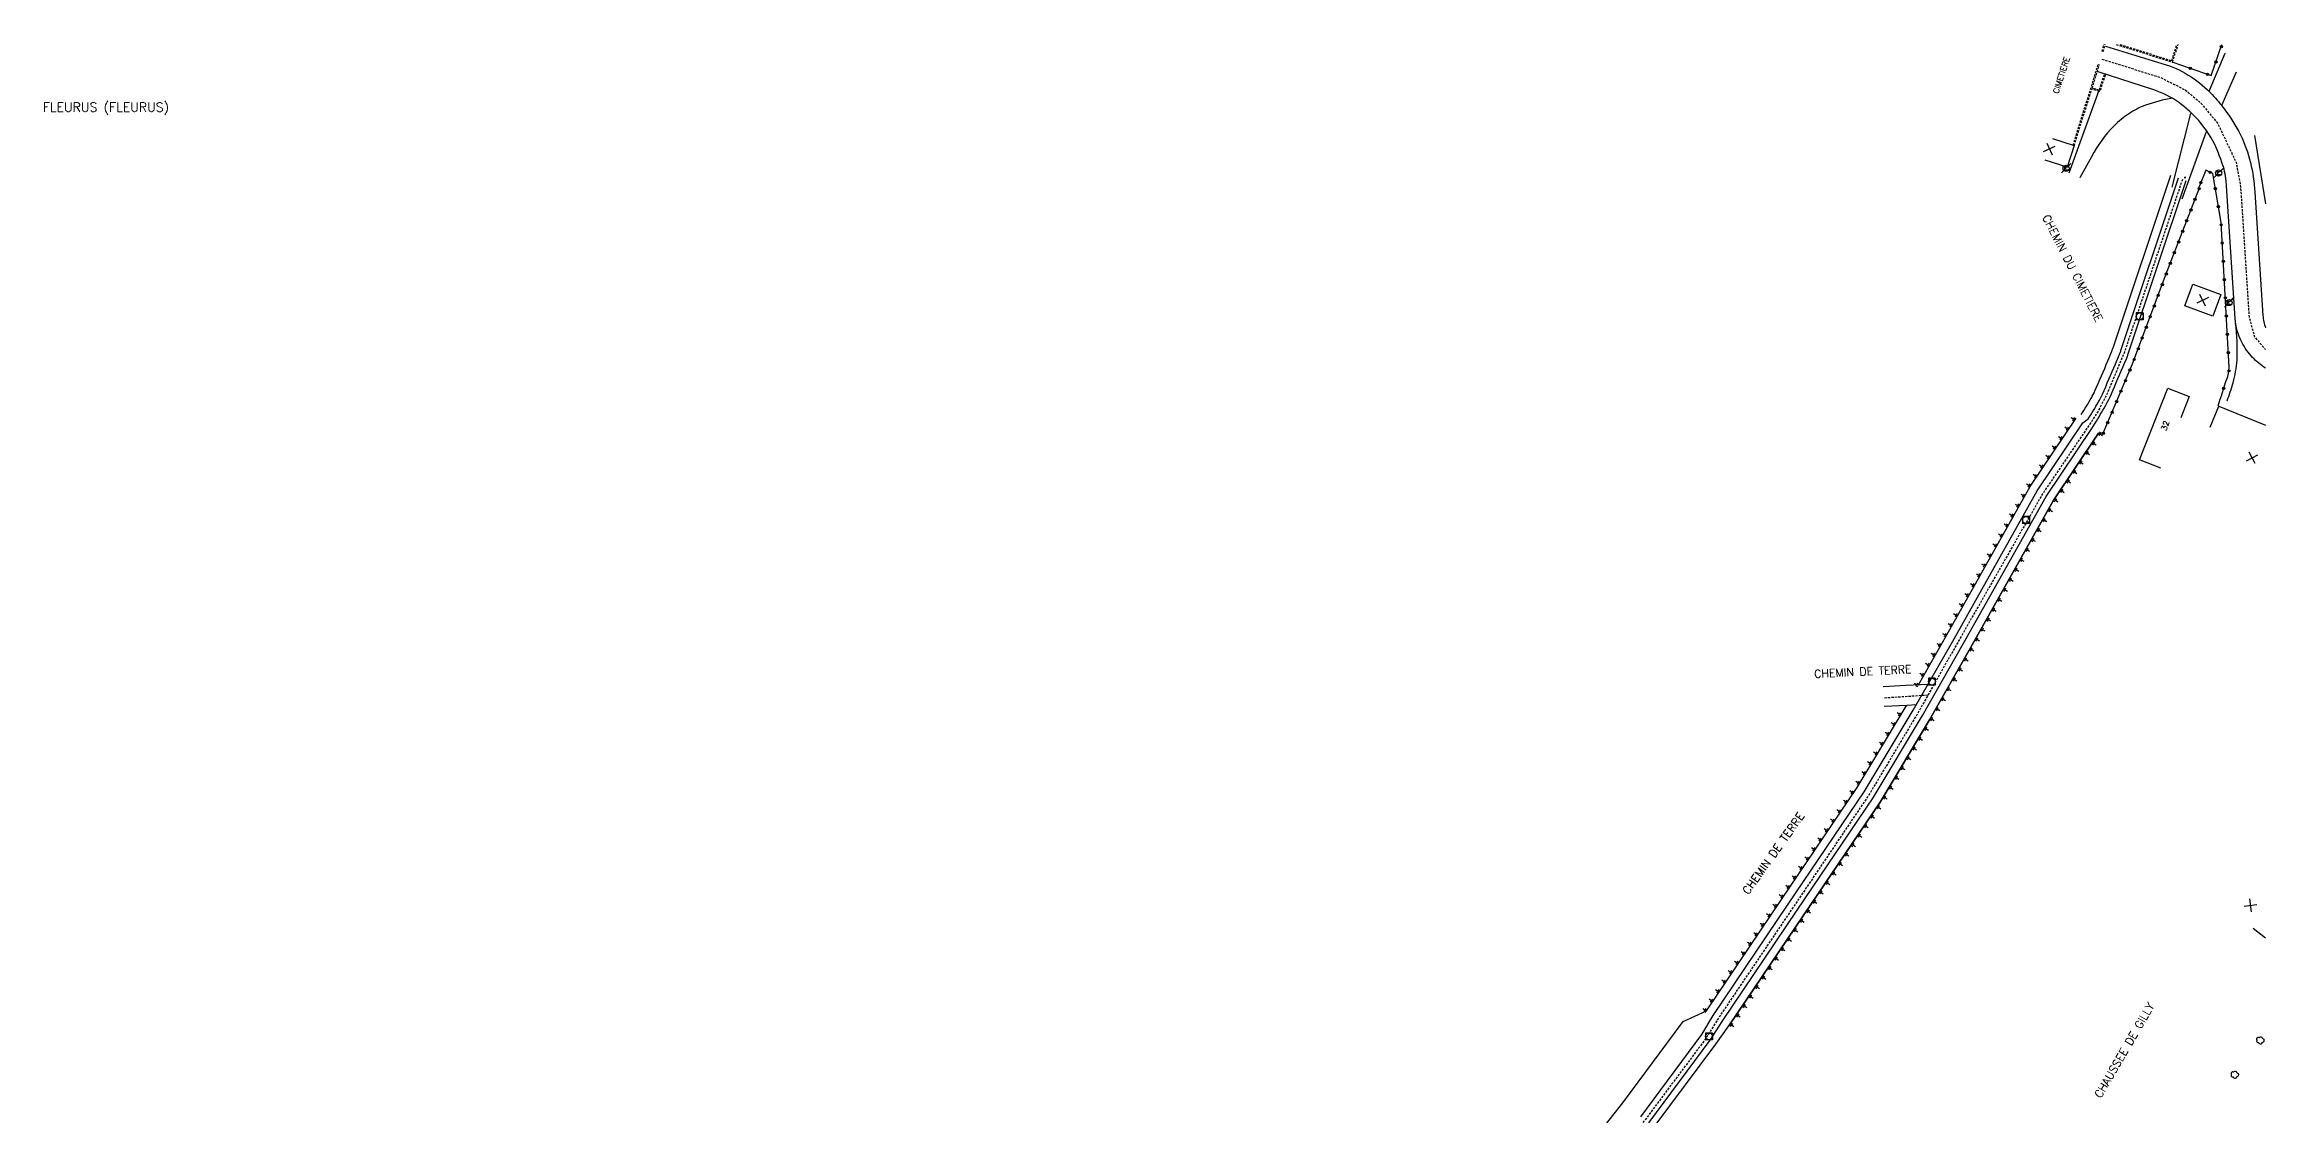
# Model space of a CAD drawing. Header units: millimetres. Extents: x 160000 to 161000, y 126000 to 127000.
# Drawn here: x 160514.2 to 161000, y 126765.8 to 127000 of the extents above; entities that cross this region are included whole.
import ezdxf
from ezdxf.enums import TextEntityAlignment as Align

# ---------------------------------------------------------------- set-up
doc = ezdxf.new("R2010")
doc.units = ezdxf.units.MM
doc.linetypes.add('DASHED', pattern=[0.75, 0.5, -0.25])
doc.layers.get('0').update_dxf_attribs({"linetype": 'CONTINUOUS'})
for name, color, linetype in [('W0001', 6, 'DASHED'), ('W0008', 7, 'CONTINUOUS'), ('W0100', 7, 'CONTINUOUS'), ('W0112', 1, 'DASHED'), ('W0211', 2, 'CONTINUOUS'), ('W0300', 7, 'CONTINUOUS'), ('W0302', 3, 'CONTINUOUS'), ('W0322', 7, 'CONTINUOUS'), ('W0420', 7, 'CONTINUOUS'), ('W0471', 7, 'CONTINUOUS'), ('W0980', 7, 'CONTINUOUS'), ('W0984', 7, 'CONTINUOUS'), ('W0989', 7, 'CONTINUOUS'), ('W0991', 7, 'CONTINUOUS')]:
    doc.layers.add(name, color=color, linetype=linetype)
doc.styles.get("Standard").update_dxf_attribs({"font": 'romans.shx', "width": 0.85})

# ---------------------------------------------------------------- blocks, each defined once
blk = doc.blocks.new('t991o')
at = {"color": 0, "linetype": 'Continuous'}
for p, q in [((-1, 1), (1, -1)), ((-1, -1), (1, 1))]:
    blk.add_line(p, q, dxfattribs=at)
blk = doc.blocks.new('t322o')
at = {"color": 0, "linetype": 'Continuous'}
for radius in [0.25, 0.15]:
    blk.add_circle((0, 0), radius, dxfattribs=at)
blk = doc.blocks.new('T471')
for p, q in [((-0.333334, 0.333334), (-0.333334, -0.333334)), ((-0.333334, 0.333334), (0.333334, 0.333334)), ((-0.333334, 0), (0, 0)), ((0.500001, 0.500001), (1.000002, 1.000002)), ((-0.500001, -0.500001), (-1.000002, -1.000002)), ((-0.333334, -0.333334), (0.333334, -0.333334))]:
    blk.add_line(p, q)
blk.add_ellipse((0, 0), major_axis=(0.471405, 0.471405), ratio=1, start_param=5.4977871438, end_param=11.780972451)
blk = doc.blocks.new('T300')
for p, q in [((-0.8, 0.51), (-0.86, 0.34)), ((-0.86, 0.34), (-0.86, 0.17)), ((-0.86, 0.17), (-0.74, 0.06)), ((-0.69, 0.63), (-0.8, 0.51)), ((-0.8, -0.06), (-0.74, 0.06)), ((-0.74, 0.06), (-0.69, 0.11)), ((-0.57, 0.69), (-0.69, 0.63)), ((-0.46, 0.69), (-0.57, 0.69)), ((-0.29, 0.63), (-0.46, 0.69)), ((-0.29, 0.63), (-0.17, 0.74)), ((-0.23, 0.57), (-0.29, 0.63)), ((-0.17, 0.74), (-0.06, 0.8)), ((-0.06, 0.8), (0.06, 0.8)), ((0.06, 0.8), (0.23, 0.74)), ((0.23, 0.74), (0.34, 0.63)), ((0.34, 0.63), (0.4, 0.51)), ((0.46, 0.46), (0.34, 0.46)), ((0.4, 0.51), (0.4, 0.46)), ((0.57, 0.4), (0.46, 0.46)), ((0.57, 0.4), (0.69, 0.29)), ((0.69, 0.29), (0.74, 0.17)), ((0.74, 0.06), (0.69, -0.17)), ((0.74, 0.17), (0.74, 0.06)), ((-0.8, -0.17), (-0.8, -0.06)), ((-0.8, -0.23), (-0.8, -0.17)), ((-0.74, -0.34), (-0.8, -0.23)), ((-0.69, -0.4), (-0.74, -0.34)), ((-0.51, -0.46), (-0.69, -0.4)), ((-0.4, -0.46), (-0.51, -0.46)), ((-0.4, -0.46), (-0.34, -0.46)), ((-0.34, -0.46), (-0.34, -0.4)), ((-0.34, -0.51), (-0.34, -0.46)), ((-0.29, -0.63), (-0.34, -0.51)), ((-0.17, -0.74), (-0.29, -0.63)), ((-0.06, -0.8), (-0.17, -0.74)), ((0.06, -0.8), (-0.06, -0.8)), ((0.17, -0.74), (0.06, -0.8)), ((0.23, -0.69), (0.17, -0.74)), ((0.29, -0.46), (0.23, -0.46)), ((0.29, -0.63), (0.23, -0.69)), ((0.46, -0.4), (0.29, -0.46)), ((0.34, -0.51), (0.29, -0.63)), ((0.34, -0.51), (0.34, -0.46)), ((0.57, -0.34), (0.46, -0.4)), ((0.63, -0.29), (0.57, -0.34)), ((0.69, -0.17), (0.63, -0.29))]:
    blk.add_line(p, q)
blk = doc.blocks.new('t211o')
at = {"color": 0, "linetype": 'Continuous'}
for p, q in [((-0.29, 0.5), (-0.29, 0)), ((0, 1), (0, 0)), ((0.29, 0.5), (0.29, 0))]:
    blk.add_line(p, q, dxfattribs=at)
blk = doc.blocks.new('T420')
for p, q in [((0.75, 0.75), (-0.75, 0.75)), ((-0.75, 0.75), (-0.75, -0.75)), ((0.75, 0.75), (0.75, -0.75)), ((0.75, -0.75), (-0.75, -0.75))]:
    blk.add_line(p, q)
blk.add_ellipse((0, 0), major_axis=(-0.53, 0.53), ratio=1, start_param=3.926991, end_param=10.210176)

msp = doc.modelspace()

# ---------------------------------------------------------------- linework, layer by layer
at = {"layer": 'W0001', "flags": 128}
for points in [[(160964.19, 126996.79), (160976.93, 126992.79), (160982.43, 126990.05), (160985.81, 126987.22), (160989.54, 126982.7), (160993.57, 126974.14), (160994.52, 126968.93), (160996.39, 126940.34), (160997.57, 126936.01), (161000, 126933.2)], [(160981.81, 126970.45), (160969.13, 126932.66), (160965.07, 126923), (160963.3, 126919.61), (160961.56, 126916.92), (160951.23, 126901.65), (160932.89, 126869.53), (160923.91, 126853.62), (160913.23, 126835.75), (160880.56, 126787.28), (160877.51, 126782.39), (160864.31, 126764.69), (160846.68, 126742.32), (160840.75, 126734.97), (160821.82, 126713.29), (160802.76, 126691.29), (160789.39, 126674.37), (160769.58, 126648.73), (160756.64, 126633.55), (160741.53, 126616.38), (160728.82, 126602.78), (160708.59, 126580.75), (160695.63, 126566.92), (160682.27, 126552.42)], [(160926.14, 126857.58), (160916.67, 126856.95)]]:
    msp.add_lwpolyline(points, dxfattribs=at)
at = {"layer": 'W0008', "flags": 128}
for points in [[(160965, 126999.59), (160978.29, 126995.52, -0.0715), (160983.73, 126992.89, -0.0579), (160988.35, 126989.01, -0.0284), (160990.94, 126985.87, -0.0458), (160994.51, 126980.21, -0.0548), (160996.7, 126974.12, -0.0436), (160997.66, 126967.68), (160999.42, 126940.66, 0.081321), (161000, 126937.95, 0.1432)], [(161000, 126929.13, -0.065168), (160997.16, 126931.5, -0.0701), (160994.79, 126934.82, -0.1013), (160993.36, 126940.02), (160991.38, 126970.17, 0.0661), (160990.43, 126974.17, 0.0474), (160988.13, 126979.52, 0.0764), (160983.27, 126985.43, 0.0281), (160981.14, 126987.2, 0.0796), (160975.57, 126990.05), (160963.37, 126993.99), (160963.37, 126993.99)], [(160979.67, 126988.2, 0.0442), (160973.71, 126986.7, 0.0547), (160970.07, 126984.81, 0.0491), (160966.88, 126982.21, 0.0707), (160961.91, 126975.38), (160959.34, 126970.77), (160959.34, 126970.77)], [(160863.36, 126765.34), (160876.69, 126783.34), (160879.19, 126787.49), (160895.59, 126811.84), (160912.2, 126836.4), (160922.95, 126854.3), (160931.85, 126869.94), (160950.05, 126902.3), (160960.05, 126917.21), (160961.22, 126918.05, 0.011173), (160963.45, 126921.76, 0.025681), (160964.3, 126923.44, 0.002626), (160967.17, 126930.05, 0.008167), (160968.05, 126932.19, 0.008559), (160968.18, 126932.53, 0.003997), (160968.43, 126933.26), (160980.98, 126970.79)], [(160865.09, 126764.01), (160878.48, 126782.11), (160881.12, 126786.2), (160897.51, 126810.54), (160914.16, 126835.15), (160924.95, 126853.13), (160933.87, 126868.8), (160952.03, 126901.09), (160961.98, 126915.92), (160962.7, 126917.11, 0.011173), (160964.97, 126920.89, 0.025681), (160965.9, 126922.73, 0.002626), (160968.79, 126929.36, 0.008167), (160969.69, 126931.55, 0.008559), (160969.84, 126931.94, 0.003997), (160970.09, 126932.7), (160982.65, 126970.23)], [(160991.59, 126921.99, 0.0186), (160992.9, 126925.97, 0.0482), (160993.77, 126930.88, 0.0431), (160993.44, 126939.03), (160993.44, 126939.03)]]:
    msp.add_lwpolyline(points, format="xyb", dxfattribs=at)
for points in [[(160987.64, 126989.76), (160991.14, 126998.08), (160991.14, 126998.08)], [(160993.55, 126993.94), (160990.41, 126986.78), (160990.41, 126986.78)], [(160957.05, 126971.89), (160963.57, 126989.97), (160963.57, 126989.97)], [(160983.57, 126984.91), (160979.46, 126968.79), (160979.46, 126968.79)], [(160981.77, 126966.18), (160987.08, 126980.96), (160987.08, 126980.96)], [(160926.16, 126859.93), (160921.31, 126859.69), (160916.32, 126859.44)], [(160923.62, 126855.47), (160921.53, 126855.36), (160916.54, 126855.11)]]:
    msp.add_lwpolyline(points, dxfattribs=at)
at = {"layer": 'W0100', "flags": 128}
for points in [[(160953.37, 126979.43), (160958.12, 126977.86), (160956.57, 126973.14), (160951.82, 126974.7), (160951.82, 126974.7)], [(160977.09, 126907.24), (160972.44, 126909.07), (160978.61, 126924.76), (160983.32, 126922.92), (160981.5, 126918.26)], [(160987.9, 126916.2), (160989.8, 126920.83), (161000, 126916.64)], [(160997.29, 126806.61), (161000, 126804.51)]]:
    msp.add_lwpolyline(points, dxfattribs=at)
msp.add_lwpolyline([(160982.34, 126942.76), (160984.07, 126947.51), (160990.23, 126945.26), (160988.49, 126940.52)], close=True, dxfattribs=at)
at = {"layer": 'W0112'}
for p, q in [((160964.27, 126998.49), (160964.66, 127000)), ((160964.51, 126998.43), (160964.92, 127000)), ((160967.31, 127000), (160979.66, 126996.12)), ((160968.14, 127000), (160979.5, 126996.43)), ((160979.5, 126996.43), (160980.62, 127000)), ((160979.66, 126996.12), (160980.88, 127000)), ((160957.89, 126977.94), (160963.4, 126995.61)), ((160962.05, 126990.44), (160963.64, 126995.53)), ((160964.67, 126993.33), (160963.57, 126989.97)), ((160964.9, 126993.26), (160963.73, 126989.66)), ((160958.12, 126977.86), (160961.98, 126990.2)), ((160963.73, 126989.66), (160961.98, 126990.2)), ((160963.57, 126989.97), (160962.05, 126990.44))]:
    msp.add_line(p, q, dxfattribs=at)
for points in [[(160964.51, 126998.43), (160964.27, 126998.49)], [(160963.4, 126995.61), (160963.64, 126995.53)], [(160964.67, 126993.33), (160964.9, 126993.26)], [(160957.89, 126977.94), (160958.12, 126977.86)]]:
    msp.add_lwpolyline(points, dxfattribs=at)
at = {"layer": 'W0112', "flags": 128}
msp.add_lwpolyline([(160982.28, 126970.91, 1.023033), (160982.47, 126970.86, 0.977486)], format="xyb", close=True, dxfattribs=at)
at = {"layer": 'W0211', "flags": 128}
for points in [[(160997.57, 126980.07), (161000, 126965.1)], [(160963.48, 126914.91), (160953.57, 126900.14), (160935.45, 126867.91), (160926.51, 126852.22), (160915.69, 126834.18), (160899.01, 126809.53), (160882.62, 126785.19)], [(160924.05, 126859.82), (160930.3, 126870.82), (160948.54, 126903.24), (160958.57, 126918.2)], [(160877.71, 126788.49), (160894.11, 126812.84), (160910.7, 126837.36), (160921.41, 126855.2), (160921.5, 126855.36)]]:
    msp.add_lwpolyline(points, dxfattribs=at)
at = {"layer": 'W0302', "flags": 128}
msp.add_lwpolyline([(160959.7, 126919.01, 0.011173), (160961.89, 126922.65, 0.025681), (160962.65, 126924.17, 0.002626), (160965.52, 126930.76, 0.008167), (160966.38, 126932.85, 0.008559), (160966.48, 126933.13, 0.003997), (160966.72, 126933.83), (160979.28, 126971.36)], format="xyb", dxfattribs=at)
for points in [[(160882.62, 126785.19), (160899.01, 126809.53), (160915.69, 126834.18), (160926.51, 126852.22), (160935.45, 126867.91), (160953.57, 126900.14), (160963.48, 126914.91)], [(160924.05, 126859.82), (160930.3, 126870.82), (160948.54, 126903.24), (160958.57, 126918.2)], [(160877.71, 126788.49), (160894.11, 126812.84), (160910.7, 126837.36), (160921.41, 126855.2), (160921.5, 126855.36)], [(160694.59, 126574.79), (160704.74, 126585.53), (160724.37, 126607.01), (160737.18, 126620.58), (160752.11, 126637.47), (160764.68, 126652.33), (160784.63, 126678.23), (160798, 126695.13), (160817.2, 126717.23), (160835.97, 126738.86), (160841.85, 126746.08), (160859.43, 126768.34), (160872.61, 126786.16), (160877.71, 126788.49)], [(160700.88, 126568.85), (160711.07, 126579.65), (160730.71, 126601.12), (160743.57, 126614.75), (160758.65, 126631.81), (160771.41, 126646.9), (160791.44, 126672.91), (160804.66, 126689.61), (160823.73, 126711.56), (160842.59, 126733.3), (160848.6, 126740.66), (160866.3, 126763.09), (160879.73, 126781.24), (160882.62, 126785.19)]]:
    msp.add_lwpolyline(points, dxfattribs=at)
at = {"layer": 'W0322', "flags": 128}
for points in [[(160979.74, 126996.1), (160988.12, 126993.2), (160990.46, 127000)], [(160964.51, 126914.9), (160970.91, 126930.1), (160978.13, 126949.41), (160985.54, 126968.62)]]:
    msp.add_lwpolyline(points, dxfattribs=at)
msp.add_lwpolyline([(160989.64, 126920.92, -0.0049), (160991.51, 126926.75, 0.0945), (160992.02, 126929.26), (160990.26, 126961.06), (160988.46, 126971.73), (160986.9, 126972.46), (160985.42, 126968.68)], format="xyb", dxfattribs=at)

# ---------------------------------------------------------------- block references
at = {"layer": 'W0211'}
for p, rotation in [((160958.32, 126917.82), 56.15276412496499), ((160955.53, 126913.67), 56.15276412496499), ((160956.93, 126915.75), 56.15276412496499), ((160963.48, 126914.91), 236.1527641249905), ((160952.75, 126909.52), 56.15276412496499), ((160954.14, 126911.59), 56.15276412496499), ((160959.3, 126908.68), 236.1527641249905), ((160960.69, 126910.76), 236.1527641249905), ((160962.09, 126912.83), 236.1527641249905), ((160948.57, 126903.29), 56.15276412496499), ((160949.96, 126905.36), 56.15276412496499), ((160951.36, 126907.44), 56.15276412496499), ((160956.52, 126904.53), 236.1527641249905), ((160957.91, 126906.6), 236.1527641249905), ((160946.12, 126898.93), 60.64642489816875), ((160947.34, 126901.11), 60.64642489816875), ((160953.73, 126900.38), 236.1527641249905), ((160955.12, 126902.45), 236.1527641249905), ((160943.66, 126894.57), 60.64642489816875), ((160944.89, 126896.75), 60.64642489816875), ((160950.04, 126893.85), 240.6464248981457), ((160951.26, 126896.03), 240.6464248981457), ((160952.49, 126898.21), 240.6464248981457), ((160941.21, 126890.22), 60.64642489816875), ((160942.44, 126892.4), 60.64642489816875), ((160947.59, 126889.49), 240.6464248981457), ((160948.81, 126891.67), 240.6464248981457), ((160937.54, 126883.68), 60.64642489816875), ((160938.76, 126885.86), 60.64642489816875), ((160939.99, 126888.04), 60.64642489816875), ((160945.13, 126885.13), 240.6464248981457), ((160946.36, 126887.31), 240.6464248981457), ((160935.09, 126879.32), 60.64642489816875), ((160936.31, 126881.5), 60.64642489816875), ((160942.68, 126880.78), 240.6464248981457), ((160943.91, 126882.96), 240.6464248981457), ((160932.64, 126874.96), 60.64642489816875), ((160933.86, 126877.14), 60.64642489816875), ((160940.23, 126876.42), 240.6464248981457), ((160941.46, 126878.6), 240.6464248981457), ((160930.18, 126870.61), 60.35029763265077), ((160931.41, 126872.78), 60.64642489816875), ((160936.56, 126869.88), 240.6464248981457), ((160937.78, 126872.06), 240.6464248981457), ((160939.01, 126874.24), 240.6464248981457), ((160927.71, 126866.26), 60.35029763265077), ((160928.95, 126868.43), 60.35029763265077), ((160934.09, 126865.53), 240.3502976326991), ((160935.33, 126867.7), 240.3502976326991), ((160924, 126859.74), 60.35029763265077), ((160925.24, 126861.92), 60.35029763265077), ((160926.47, 126864.09), 60.35029763265077), ((160931.62, 126861.18), 240.3502976326991), ((160932.86, 126863.36), 240.3502976326991), ((160929.15, 126856.84), 240.3502976326991), ((160930.38, 126859.01), 240.3502976326991), ((160918.96, 126851.11), 59.01895227595067), ((160920.24, 126853.25), 59.01895227595067), ((160925.39, 126850.35), 239.018952275882), ((160926.67, 126852.49), 240.3502976326991), ((160927.91, 126854.67), 240.3502976326991), ((160916.38, 126846.82), 59.01895227595067), ((160917.67, 126848.96), 59.01895227595067), ((160922.82, 126846.06), 239.018952275882), ((160924.11, 126848.2), 239.018952275882), ((160912.52, 126840.39), 59.01895227595067), ((160913.81, 126842.53), 59.01895227595067), ((160915.1, 126844.68), 59.01895227595067), ((160920.24, 126841.77), 239.018952275882), ((160921.53, 126843.92), 239.018952275882), ((160909.88, 126836.15), 55.92147140568498), ((160911.24, 126838.25), 59.01895227595067), ((160917.67, 126837.49), 239.018952275882), ((160918.96, 126839.63), 239.018952275882), ((160907.08, 126832.01), 55.92147140568498), ((160908.48, 126834.08), 55.92147140568498), ((160913.64, 126831.16), 235.9214714057191), ((160915.04, 126833.23), 235.9214714057191), ((160916.38, 126835.34), 239.018952275882), ((160902.88, 126825.79), 55.92147140568498), ((160904.28, 126827.86), 55.92147140568498), ((160905.68, 126829.94), 55.92147140568498), ((160910.84, 126827.02), 235.9214714057191), ((160912.24, 126829.09), 235.9214714057191), ((160900.08, 126821.65), 55.92147140568498), ((160901.48, 126823.72), 55.92147140568498), ((160908.04, 126822.88), 235.9214714057191), ((160909.44, 126824.95), 235.9214714057191), ((160897.27, 126817.51), 55.92147140568498), ((160898.68, 126819.58), 55.92147140568498), ((160903.84, 126816.67), 235.9214714057191), ((160905.24, 126818.74), 235.9214714057191), ((160906.64, 126820.81), 235.9214714057191), ((160893.08, 126811.3), 56.04346054547364), ((160894.47, 126813.37), 55.92147140568498), ((160895.87, 126815.44), 55.92147140568498), ((160901.04, 126812.53), 235.9214714057191), ((160902.44, 126814.6), 235.9214714057191), ((160890.28, 126807.15), 56.04346054547364), ((160891.68, 126809.22), 56.04346054547364), ((160898.24, 126808.38), 236.0434605454696), ((160899.64, 126810.46), 235.9214714057191), ((160887.49, 126803), 56.04346054547364), ((160888.89, 126805.08), 56.04346054547364), ((160894.05, 126802.16), 236.0434605454696), ((160895.44, 126804.24), 236.0434605454696), ((160896.84, 126806.31), 236.0434605454696), ((160883.3, 126796.78), 56.04346054547364), ((160884.7, 126798.85), 56.04346054547364), ((160886.09, 126800.93), 56.04346054547364), ((160891.26, 126798.02), 236.0434605454696), ((160892.65, 126800.09), 236.0434605454696), ((160880.51, 126792.63), 56.04346054547364), ((160881.9, 126794.71), 56.04346054547364), ((160887.07, 126791.79), 236.0434605454696), ((160888.46, 126793.87), 236.0434605454696), ((160889.86, 126795.94), 236.0434605454696), ((160877.71, 126788.49), 56.04346054547364), ((160879.11, 126790.56), 56.04346054547364), ((160884.27, 126787.65), 236.0434605454696), ((160885.67, 126789.72), 236.0434605454696), ((160882.88, 126785.57), 236.0434605454696)]:
    msp.add_blockref('t211o', p, dxfattribs=dict(at, rotation=rotation))
at = {"layer": 'W0300'}
for p in [(160998.9, 126782), (160993.31, 126774.48)]:
    msp.add_blockref('T300', p, dxfattribs=at)
at = {"layer": 'W0322'}
for p, rotation in [((160989.14, 126996.17), 70.95263424001588), ((160990.3, 126999.52), 70.95263424001588), ((160983.52, 126994.79), 340.9529391955356), ((160987.3, 126993.48), 340.9529391955356), ((160987.88, 126972), 154.9513177878786), ((160985.47, 126968.43), 68.91127581127168), ((160985.84, 126969.75), 248.5936412412019), ((160989.02, 126968.41), 99.56862223344794), ((160983.67, 126963.77), 68.91127581127168), ((160984.57, 126966.1), 68.91127581127168), ((160989.68, 126964.47), 99.56862223344794), ((160981.87, 126959.1), 68.91127581127168), ((160982.77, 126961.44), 68.91127581127168), ((160990.29, 126960.51), 93.17780457467542), ((160979.17, 126952.11), 68.91127581127168), ((160980.07, 126954.44), 68.91127581127168), ((160980.97, 126956.77), 68.91127581127168), ((160990.51, 126956.52), 93.17780457467542), ((160990.73, 126952.53), 93.17780457467542), ((160977.39, 126947.43), 69.5016413037825), ((160978.27, 126949.77), 68.91127581127168), ((160990.95, 126948.53), 93.17780457467542), ((160975.64, 126942.75), 69.5016413037825), ((160976.51, 126945.09), 69.5016413037825), ((160991.17, 126944.54), 93.17780457467542), ((160973.89, 126938.07), 69.5016413037825), ((160974.76, 126940.41), 69.5016413037825), ((160991.39, 126940.54), 93.17780457467542), ((160972.14, 126933.38), 69.5016413037825), ((160973.01, 126935.72), 69.5016413037825), ((160991.62, 126936.55), 93.17780457467542), ((160970.33, 126928.72), 67.15529891757865), ((160971.26, 126931.04), 69.5016413037825), ((160991.84, 126932.56), 93.17780457467542), ((160991.98, 126928.56), 83.35225647985233), ((160968.39, 126924.11), 67.15529891757865), ((160969.36, 126926.42), 67.15529891757865), ((160990.85, 126924.74), 72.032122093468), ((160966.45, 126919.51), 67.15529891757865), ((160967.42, 126921.81), 67.15529891757865), ((160964.51, 126914.9), 67.15529891757865), ((160965.48, 126917.2), 67.15529891757865)]:
    msp.add_blockref('t322o', p, dxfattribs=dict(at, rotation=rotation))
at = {"layer": 'W0420'}
for p in [(160972.46, 126940.49), (160947.6, 126895.92), (160927.01, 126860.56), (160878.27, 126782.9)]:
    msp.add_blockref('T420', p, dxfattribs=at)
at = {"layer": 'W0471'}
for p in [(160956.38, 126972.91), (160989.73, 126971.86), (160992.02, 126943.51)]:
    msp.add_blockref('T471', p, dxfattribs=at)
at = {"layer": 'W0991'}
for p, rotation in [((160952.72, 126977.13), 340.1152100670124), ((160997.09, 126909.51), 72.85715799461278), ((160996.72, 126811.59), 52.14328086209553)]:
    msp.add_blockref('t991o', p, dxfattribs=dict(at, rotation=rotation))
at = {"layer": 'W0991', "extrusion": (0, 0, -1), "rotation": 20.06499972973341}
msp.add_blockref('t991o', (-160986.25, 126944), dxfattribs=at)

# ---------------------------------------------------------------- texts
at = {"layer": 'W0980'}
msp.add_text('FLEURUS (FLEURUS)', height=2, dxfattribs=at).set_placement((160527.63, 126986.12), align=Align.MIDDLE)
at = {"layer": 'W0984'}
msp.add_text('CIMETIERE', height=1.25, rotation=72.202, dxfattribs=at).set_placement((160955.33, 126993.26), align=Align.MIDDLE)
at = {"layer": 'W0989'}
for s, rotation, p in [('CHEMIN DU CIMETIERE', 297.1422, (160957.8, 126951.01)), ('CHEMIN DE TERRE', 2.8647, (160911.91, 126862.77)), ('CHEMIN DE TERRE', 54.4339, (160892.33, 126822.97)), ('CHAUSSEE DE GILLY', 59.9767, (160969.12, 126779.88))]:
    msp.add_text(s, height=1.75, rotation=rotation, dxfattribs=at).set_placement(p, align=Align.MIDDLE)
at = {"layer": 'W0991'}
msp.add_text('32', height=1.25, rotation=71.9876, dxfattribs=at).set_placement((160978.04, 126916.57), align=Align.MIDDLE)

doc.saveas('drawing.dxf')
